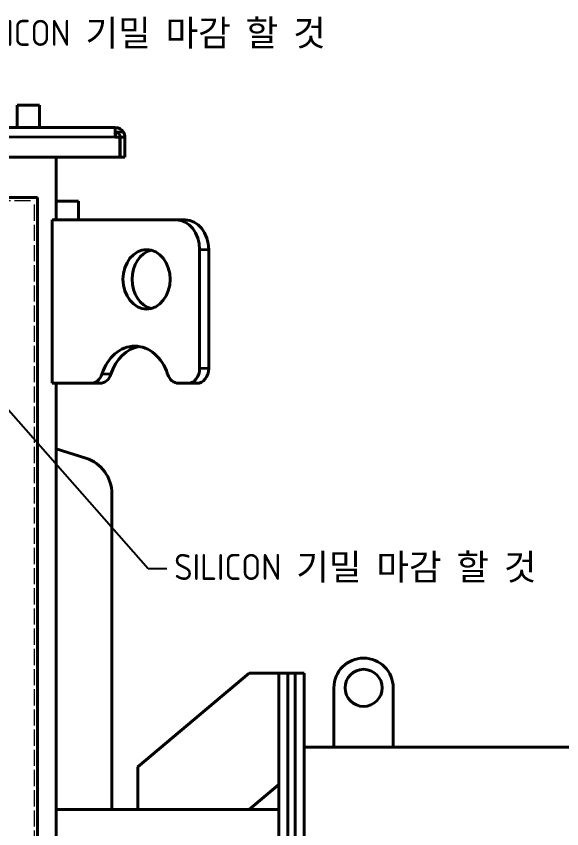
# Model space of a CAD drawing. Header units: millimetres. Extents: x 0 to 5945, y 0 to 4205.
# Drawn here: x 5032 to 5400, y 1889 to 2436 of the extents above; entities that cross this region are included whole.
import ezdxf

# ---------------------------------------------------------------- set-up
doc = ezdxf.new("R2010")
doc.units = ezdxf.units.MM
doc.header["$LTSCALE"] = 5
doc.linetypes.add('DASHED', pattern=[0.2067, 0.1654, -0.0413])
for name, color, linetype, lineweight in [('가려진 것(ISO)', 2, 'DASHED', 18), ('가시적인 것(ISO)', 3, 'Continuous', 40), ('가시적인 좁은 것(ISO)', 3, 'Continuous', 35), ('기호(ISO)', 5, 'Continuous', 25)]:
    doc.layers.add(name, color=color, linetype=linetype, lineweight=lineweight)
doc.styles.add('치수 텍스트_PSTEK_POSCO', font='isocp.shx')
doc.dimstyles.new('치수_PSTEK_POSCO$7', dxfattribs={"dimscale": 5, "dimtxt": 3.5, "dimasz": 2.5, "dimexe": 2, "dimexo": 2.5, "dimgap": 1, "dimtad": 1, "dimrnd": 1e-08, "dimdsep": 46, "dimtxsty": '치수 텍스트_PSTEK_POSCO', "dimcen": 0.09, "dimdle": 10, "dimclrd": 7, "dimclre": 7, "dimclrt": 2, "dimadec": 1, "dimazin": 2, "dimtfac": 1, "dimtmove": 0, "dimatfit": 3, "dimfxl": 0, "dimtolj": 1, "dimlwd": -1, "dimlwe": -1, "dimarcsym": 0})

msp = doc.modelspace()

# ---------------------------------------------------------------- linework, layer by layer
at = {"layer": '가려진 것(ISO)', "ltscale": 13.050004}
msp.add_line((4518.874, 2311.721), (5044.874, 2311.721), dxfattribs=at)
at = {"layer": '가려진 것(ISO)', "ltscale": 13.151269}
msp.add_line((5044.874, 1645.721), (5044.874, 2311.721), dxfattribs=at)
at = {"layer": '가시적인 것(ISO)'}
for p, q in [((5048.074, 2375.921), (5033.074, 2375.921)), ((5033.074, 2360.921), (5033.074, 2375.921)), ((5048.074, 2360.921), (5048.074, 2375.921)), ((4464.574, 2360.921), (5099.174, 2360.921)), ((5099.174, 2357.721), (5099.174, 2360.921)), ((5099.174, 2357.721), (5099.374, 2357.721)), ((5099.174, 2354.521), (5099.174, 2357.721)), ((5099.374, 2357.721), (5099.374, 2354.521)), ((5102.274, 2354.521), (5099.174, 2354.521)), ((5102.274, 2354.521), (5102.274, 2340.921)), ((5102.374, 2354.521), (5105.574, 2354.521)), ((5102.374, 2340.921), (5102.374, 2354.521)), ((5105.574, 2354.521), (5105.574, 2340.921)), ((5102.274, 2340.921), (4461.474, 2340.921)), ((5059.374, 2298.721), (5059.374, 2340.921)), ((5105.574, 2340.921), (5102.374, 2340.921)), ((4516.874, 2313.721), (5046.874, 2313.721)), ((5046.874, 1643.721), (5046.874, 2313.721)), ((5059.374, 2311.221), (5074.374, 2311.221)), ((5074.374, 2311.221), (5074.374, 2298.721)), ((5056.699, 2298.721), (5140.101, 2298.721)), ((5056.699, 2188.721), (5056.699, 2298.721)), ((5146.176, 2298.721), (5140.101, 2298.721)), ((5155.987, 2278.721), (5155.987, 2198.721)), ((5162.062, 2198.721), (5162.062, 2278.721)), ((5082.847, 2188.721), (5056.699, 2188.721)), ((5059.374, 1797.721), (5059.374, 2188.721)), ((5082.847, 2188.721), (5088.922, 2188.721)), ((5148.044, 2188.721), (5141.754, 2188.721)), ((5148.044, 2188.721), (5154.119, 2188.721)), ((5079.392, 2138.291), (5059.374, 2144.603)), ((5096.874, 1901.871), (5096.874, 2114.449)), ((5189.374, 1993.721), (5114.374, 1930.534)), ((5209.374, 1993.721), (5189.374, 1993.721)), ((5209.374, 1993.721), (5215.374, 1993.721)), ((5209.374, 1993.711), (5209.374, 1993.721)), ((5209.374, 1993.711), (5209.374, 1795.721)), ((5215.374, 1593.721), (5215.374, 1993.721)), ((5215.374, 1993.721), (5215.374, 1593.721)), ((5215.374, 1993.721), (5220.374, 1993.721)), ((5220.374, 1593.721), (5220.374, 1993.721)), ((5220.374, 1593.721), (5220.374, 1993.721)), ((5220.374, 1993.721), (5226.374, 1993.721)), ((5226.374, 1593.721), (5226.374, 1993.721)), ((5246.374, 1943.721), (5246.374, 1983.721)), ((5286.374, 1983.721), (5286.374, 1943.721)), ((5226.374, 1943.721), (5246.374, 1943.721)), ((5286.374, 1943.721), (5246.374, 1943.721)), ((5286.374, 1943.721), (5634.374, 1943.721)), ((5114.374, 1930.534), (5114.374, 1901.871)), ((5189.374, 1901.871), (5209.374, 1918.721)), ((5059.374, 1901.871), (5114.374, 1901.871)), ((5114.374, 1901.871), (5189.374, 1901.871)), ((5189.374, 1901.871), (5209.374, 1901.871))]:
    msp.add_line(p, q, dxfattribs=at)
msp.add_circle((5266.374, 1983.721), 12.5, dxfattribs=at)
for centre, radius, start, end in [((5099.174, 2354.521), 6.4, 30, 90), ((5099.174, 2354.521), 3.2, 0, 86.41668), ((5099.174, 2354.521), 6.4, 0, 30), ((5071.874, 2114.449), 25, 0, 72.5), ((5266.374, 1983.721), 20, 0, 180)]:
    msp.add_arc(centre, radius, start, end, dxfattribs=at)
for centre, major_axis, start_param, end_param in [((5140.101, 2278.721), (0, 20), 4.712389, 6.2831853), ((5146.176, 2278.721), (0, 20), 4.712389, 6.2831853), ((5126.319, 2258.721), (0, 20), 0.1923988, 2.9491938), ((5112.3, 2183.721), (0, 30), 5.0967858, 7.4695849), ((5118.376, 2183.721), (0, 30), 0.1278238, 1.1863996), ((5148.044, 2198.721), (0, -10), 0, 1.5707963), ((5154.119, 2198.721), (0, -10), 0, 1.5707963), ((5082.847, 2198.721), (0, -10), 0, 1.1863996), ((5088.922, 2198.721), (0, -10), 0, 1.1863996), ((5141.754, 2198.721), (0, -10), 5.0967858, 6.2831853)]:
    msp.add_ellipse(centre, major_axis=major_axis, ratio=0.7943003, start_param=start_param, end_param=end_param, dxfattribs=at)
msp.add_ellipse((5120.243, 2258.721), major_axis=(0, 20), ratio=0.7943003, dxfattribs=at)
at = {"layer": '가시적인 좁은 것(ISO)'}
for p, q in [((5104.716, 2357.721), (5099.374, 2357.721)), ((5099.174, 2354.521), (4464.574, 2354.521)), ((5155.987, 2278.721), (5162.062, 2278.721)), ((5162.062, 2198.721), (5155.987, 2198.721)), ((5096.286, 2194.971), (5090.21, 2194.971))]:
    msp.add_line(p, q, dxfattribs=at)

# ---------------------------------------------------------------- texts
at = {"layer": '기호(ISO)', "color": 2, "char_height": 17.5, "attachment_point": 4, "style": '치수 텍스트_PSTEK_POSCO'}
for s, insert, width in [('{\\fISOCP|b0|i0;\\H17.5000;HINGE GASKET 조립 후 SILICON 기밀 마감 할 것}', (4757.606, 2423.655), 550.38438), ('{\\fISOCP|b0|i0;\\H17.5000;SILICON 기밀 마감 할 것}', (5138.804, 2064.168), 278.74851)]:
    msp.add_mtext(s, dxfattribs=dict(at, insert=insert, width=width))

# ---------------------------------------------------------------- leaders
at = {"layer": '기호(ISO)', "color": 7, "annotation_type": 0, "has_hookline": 1, "hookline_direction": 0}
for points, text_width in [([(4628.874, 2171.571), (4740.106, 2423.655), (4752.606, 2423.655)], 516.037), ([(4997.285, 2204.361), (5121.304, 2064.168), (5133.804, 2064.168)], 253.851)]:
    msp.add_leader(points, dimstyle='치수_PSTEK_POSCO$7', override={"dimtad": 0}, dxfattribs=dict(at, text_width=text_width))

doc.saveas('drawing.dxf')
